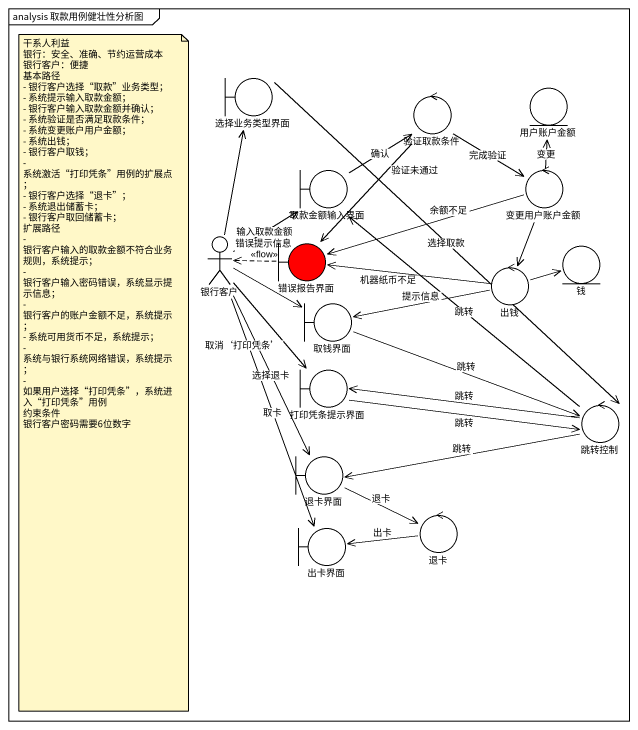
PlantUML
@startuml
mainframe analysis 取款用例健壮性分析图
boundary 选择业务类型界面
entity 用户账户金额
control 验证取款条件
boundary 取款金额输入界面
control 变更用户账户金额
actor 银行客户
boundary 错误报告界面 #FF0000
entity 钱
control 出钱
boundary 取钱界面
boundary 打印凭条提示界面
control 跳转控制
boundary 退卡界面
control 退卡
boundary 出卡界面
选择业务类型界面 --> 跳转控制 : 选择取款
验证取款条件 --> 变更用户账户金额 : 完成验证
验证取款条件 --> 错误报告界面 : 验证未通过
取款金额输入界面 -up-> 验证取款条件 : 确认
变更用户账户金额 -up-> 用户账户金额 : 变更
变更用户账户金额 -left-> 错误报告界面 : 余额不足
变更用户账户金额 --> 出钱
银行客户 -up-> 选择业务类型界面
银行客户 -up-> 取款金额输入界面 : 输入取款金额
银行客户 -right-> 取钱界面
银行客户 --> 打印凭条提示界面 : 取消‘打印凭条’
银行客户 --> 退卡界面 : 选择退卡
银行客户 --> 出卡界面 : 取卡
错误报告界面 .left.> 银行客户 : 错误提示信息\n<<flow>>
出钱 -left-> 错误报告界面 : 机器纸币不足
出钱 -right-> 钱
出钱 -left-> 取钱界面 : 提示信息
取钱界面 -right-> 跳转控制 : 跳转
打印凭条提示界面 -right-> 跳转控制 : 跳转
跳转控制 -up-> 取款金额输入界面 : 跳转
跳转控制 -left-> 打印凭条提示界面 : 跳转
跳转控制 -left-> 退卡界面 : 跳转
退卡界面 -right-> 退卡 : 退卡
退卡 -left-> 出卡界面 : 出卡
note as N1
  干系人利益
  银行：安全、准确、节约运营成本
  银行客户：便捷
  基本路径
  - 银行客户选择“取款”业务类型；
  - 系统提示输入取款金额；
  - 银行客户输入取款金额并确认；
  - 系统验证是否满足取款条件；
  - 系统变更账户用户金额；
  - 系统出钱；
  - 银行客户取钱；
  - 系统激活“打印凭条”用例的扩展点；
  - 银行客户选择“退卡”；
  - 系统退出储蓄卡；
  - 银行客户取回储蓄卡；
  扩展路径
  - 银行客户输入的取款金额不符合业务规则，系统提示；
  - 银行客户输入密码错误，系统显示提示信息；
  - 银行客户的账户金额不足，系统提示；
  - 系统可用货币不足，系统提示；
  - 系统与银行系统网络错误，系统提示；
  - 如果用户选择“打印凭条”，系统进入“打印凭条”用例
  约束条件
  银行客户密码需要6位数字
end note
@enduml
